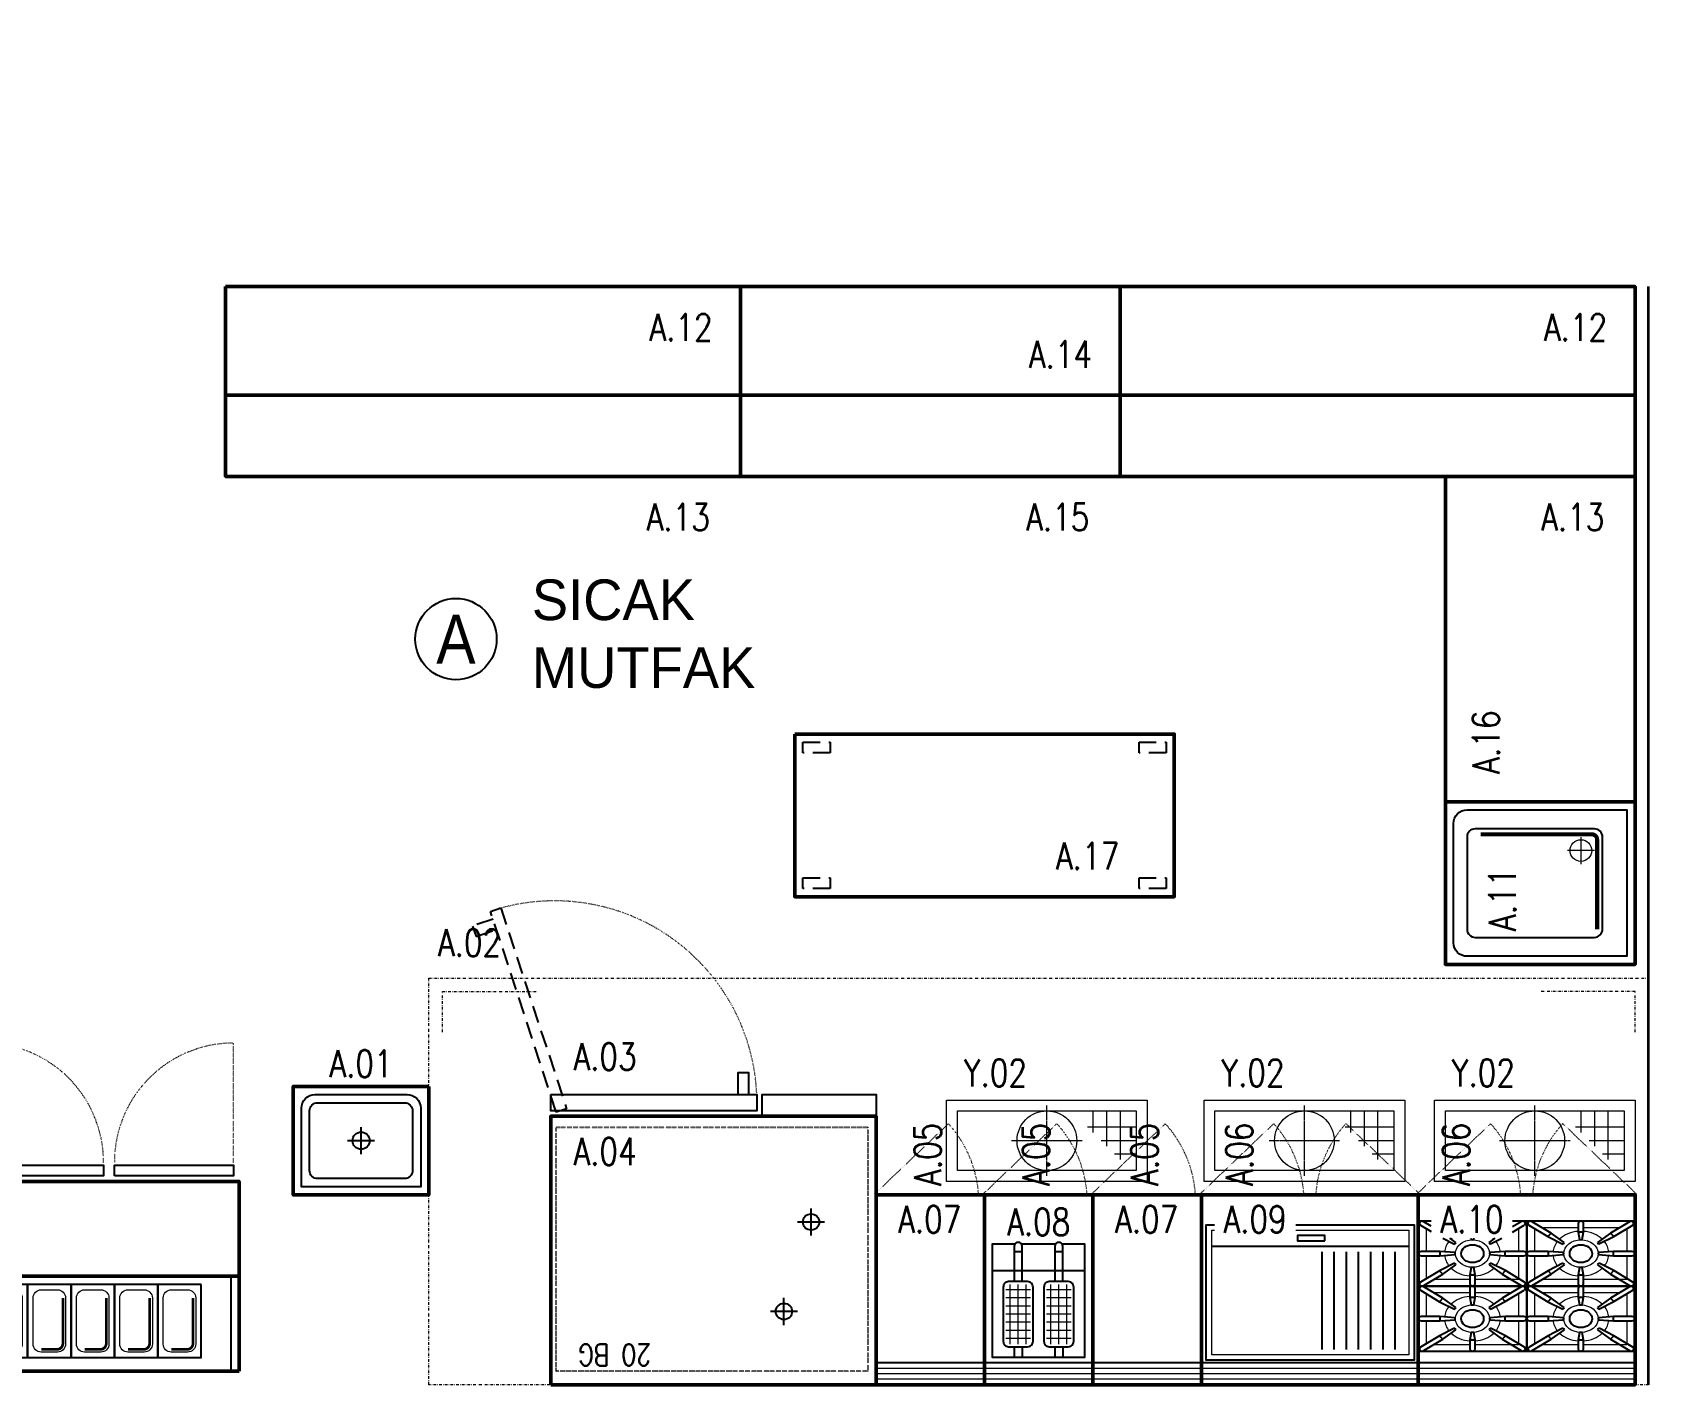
# Model space of a CAD drawing. Header units: millimetres. Extents: x 1443065 to 1517367, y 3763150 to 3779068.
# Drawn here: x 1513227 to 1513823, y 3764965 to 3765464 of the extents above; entities that cross this region are included whole.
import ezdxf
from ezdxf.enums import TextEntityAlignment as Align

# ---------------------------------------------------------------- set-up
doc = ezdxf.new("R2010")
doc.units = ezdxf.units.MM
for name, pattern in [('DASHDOTX2', [2, 1, -0.5, 0, -0.5]), ('DASHED2', [0.375, 0.25, -0.125]), ('DOT', [0.25, 0, -0.25]), ('HIDDEN', [9.525, 6.35, -3.175])]:
    doc.linetypes.add(name, pattern=pattern)
for name, color, linetype, lineweight in [('-DWG_ANA', 7, 'Continuous', 50), ('-DWG_DETAY1', 7, 'Continuous', 25), ('-DWG_DETAY2', 7, 'Continuous', 15), ('-DWG_DETAY4', 7, 'DOT', 18), ('DUVAR', 2, 'Continuous', 35), ('DVL-C', 7, 'DASHDOTX2', 20), ('NO', 7, 'Continuous', 30), ('PLAN', 253, 'Continuous', 15), ('yerizg-a', 7, 'Continuous', 15), ('yerizg-b', 7, 'Continuous', 9)]:
    doc.layers.add(name, color=color, linetype=linetype, lineweight=lineweight)
for name, color, linetype in [('BL-A', 1, 'Continuous'), ('BL-B', 5, 'Continuous'), ('BL-Y', 144, 'Continuous'), ('m-TAR_', 8, 'Continuous'), ('yazi-blk', 7, 'Continuous'), ('YAZI_BLM_1', 7, 'Continuous'), ('YAZI_BLM_2', 10, 'Continuous'), ('YRNO', 7, 'Continuous')]:
    doc.layers.add(name, color=color, linetype=linetype)
doc.styles.add('BLM_YAZI', font='stylu.ttf', dxfattribs={"width": 0.8})
doc.styles.add('ROMANS', font='romans.shx', dxfattribs={"width": 0.8})
doc.styles.add('TROMANS', font='romanstw.shx', dxfattribs={"width": 0.8})

# ---------------------------------------------------------------- blocks, each defined once
blk = doc.blocks.new('T_146')
at = {"layer": '-DWG_ANA', "color": 0}
blk.add_lwpolyline([(0, 0), (140, 0), (140, -60), (0, -60)], close=True, dxfattribs=at)
blk = doc.blocks.new('TCN146H')
at = {"layer": '-DWG_DETAY1', "color": 0, "linetype": 'HIDDEN'}
for points in [[(13, -7), (3, -7), (3, -3), (13, -3)], [(137, -7), (127, -7), (127, -3), (137, -3)], [(13, -57), (3, -57), (3, -53), (13, -53)], [(137, -57), (127, -57), (127, -53), (137, -53)]]:
    blk.add_lwpolyline(points, close=True, dxfattribs=at)
at = {"layer": '-DWG_ANA', "color": 0}
blk.add_blockref('T_146', (0, 0), dxfattribs=at)
at = {"layer": 'NO', "linetype": 'Continuous', "style": 'ROMANS', "width": 0.8}
blk.add_attdef('NO', text='', height=10, dxfattribs=at).set_placement((108, -45), align=Align.MIDDLE)
blk = doc.blocks.new('EEN102D')
at = {"layer": '-DWG_ANA', "color": 0}
blk.add_lwpolyline([(0, -40), (0, 0), (50, 0), (50, -40)], close=True, dxfattribs=at)
at = {"layer": '-DWG_DETAY1', "color": 0}
for points in [[(3, -32), (3, -3), (47, -3), (47, -32, -0.414214), (42, -37), (8, -37, -0.414214)], [(9, -6), (41, -6, -0.414214), (44, -9), (44, -31, -0.414214), (41, -34), (9, -34, -0.414214), (6, -31), (6, -9, -0.414214)]]:
    blk.add_lwpolyline(points, format="xyb", close=True, dxfattribs=at)
for points in [[(25, -15), (25, -25)], [(20, -20), (30, -20)]]:
    blk.add_lwpolyline(points, dxfattribs=at)
blk.add_circle((25, -20), 3.16, dxfattribs=at)
at = {"layer": 'NO', "linetype": 'Continuous', "style": 'ROMANS', "width": 0.8}
blk.add_attdef('NO', text='', height=10, dxfattribs=at).set_placement((25.04, -48.4), align=Align.MIDDLE)
blk = doc.blocks.new('TCN120-S')
at = {"layer": '-DWG_ANA', "color": 0}
blk.add_lwpolyline([(0, 0), (120, 0), (120, -70), (0, -70)], close=True, dxfattribs=at)
at = {"layer": 'NO', "linetype": 'Continuous', "style": 'ROMANS', "width": 0.8}
blk.add_attdef('NO', text='', height=10, dxfattribs=at).set_placement((98, -55), align=Align.MIDDLE)
blk = doc.blocks.new('KTN140')
at = {"layer": '-DWG_ANA', "color": 0}
blk.add_lwpolyline([(0, 0), (140, 0), (140, -70), (0, -70)], close=True, dxfattribs=at)
at = {"layer": 'NO', "linetype": 'Continuous', "style": 'ROMANS', "width": 0.8}
blk.add_attdef('NO', text='', height=10, dxfattribs=at).set_placement((117, -85), align=Align.MIDDLE)
blk = doc.blocks.new('Krg140')
at = {"layer": '-DWG_ANA', "color": 0, "linetype": 'Continuous'}
blk.add_lwpolyline([(0, 0), (140, 0), (140, -40), (0, -40)], close=True, dxfattribs=at)
at = {"layer": 'NO', "linetype": 'Continuous', "style": 'ROMANS', "width": 0.8}
blk.add_attdef('NO', text='', height=10, dxfattribs=at).set_placement((118, -25), align=Align.MIDDLE)
blk = doc.blocks.new('ktn190')
at = {"layer": '-DWG_ANA', "color": 0}
blk.add_lwpolyline([(0, 0), (190, 0), (190, -70), (0, -70)], close=True, dxfattribs=at)
at = {"layer": 'NO', "linetype": 'Continuous', "style": 'ROMANS', "width": 0.8}
blk.add_attdef('NO', text='', height=10, dxfattribs=at).set_placement((167, -85), align=Align.MIDDLE)
blk = doc.blocks.new('kgn190')
at = {"layer": '-DWG_ANA', "color": 0, "linetype": 'Continuous'}
blk.add_lwpolyline([(0, 40), (190, 40), (190, 0), (0, 0)], close=True, dxfattribs=at)
at = {"layer": 'NO', "linetype": 'Continuous', "style": 'ROMANS', "width": 0.8}
blk.add_attdef('NO', text='', height=10, dxfattribs=at).set_placement((168, 25), align=Align.MIDDLE)
blk = doc.blocks.new('7-og')
at = {"layer": '-DWG_DETAY1', "color": 0}
for p, q in [((-20, 11.66), (-20, -12.34)), ((19.96, 11.66), (-20, 11.66)), ((-19.16, 10.15), (-12.14, 5.94)), ((-10.94, 7.21), (-17.97, 11.42)), ((-10.94, 7.21), (-12.14, 5.94)), ((-6.13, 3.79), (-10.94, 7.21)), ((-1, 10.82), (-1, 7.52)), ((1, 7.52), (-1, 7.52)), ((-1, 7.52), (-0.46, 4.81)), ((0.46, 4.81), (1, 7.52)), ((1, 10.82), (1, 10.82)), ((1, 7.52), (1, 10.82)), ((10.92, 7.23), (6.1, 3.8)), ((17.94, 11.45), (10.92, 7.23)), ((12.11, 5.95), (10.92, 7.23)), ((12.11, 5.95), (19.13, 10.17)), ((19.96, -12.34), (19.96, 11.66)), ((-12.07, 0.46), (-18.95, 0.46)), ((-18.95, 0.46), (-18.95, 0.46)), ((-12.14, 5.94), (-6.68, 3.19)), ((-6.44, 0.03), (-12.07, 0.46)), ((-12.07, 0.46), (-12.07, -1.13)), ((12.07, 0.46), (6.44, 0.03)), ((6.65, 3.21), (12.11, 5.95)), ((12.07, -1.13), (12.07, 0.46)), ((18.95, 0.46), (12.07, 0.46)), ((-18.95, -1.13), (-12.07, -1.13)), ((-6.65, -3.89), (-12.11, -6.63)), ((-12.07, -1.13), (-6.44, -0.71)), ((-10.92, -7.9), (-6.1, -4.48)), ((-0.46, -5.49), (-1, -8.19)), ((1, -8.19), (0.46, -5.49)), ((6.13, -4.46), (10.94, -7.89)), ((6.44, -0.71), (12.07, -1.13)), ((12.14, -6.61), (6.68, -3.87)), ((12.07, -1.13), (18.95, -1.13)), ((18.95, -1.14), (18.95, -1.13)), ((-12.11, -6.63), (-19.13, -10.84)), ((-17.94, -12.12), (-10.92, -7.9)), ((-12.11, -6.63), (-10.92, -7.9)), ((-1, -8.19), (1, -8.19)), ((-1, -8.19), (-1, -11.49)), ((-1, -11.49), (-1, -11.49)), ((1, -11.49), (1, -8.19)), ((10.94, -7.89), (12.14, -6.61)), ((10.94, -7.89), (17.97, -12.1)), ((19.16, -10.82), (12.14, -6.61)), ((-20, -12.34), (19.96, -12.34))]:
    blk.add_line(p, q, dxfattribs=at)
for centre, major_axis, start_param, end_param in [((-18.57, 10.79), (0.997, 0), 0.926293, 4.067886), ((0, 10.82), (0.997, 0), 0, 3.141593), ((18.54, 10.81), (-0.997, 0), 2.213593, 5.355185), ((-18.95, -0.34), (0.997, 0), 1.570796, 4.712389), ((-7.11, 3.92), (0.999, 0), -1.125494, -0.163512), ((-7.32, -0.34), (-0.999, 0), 2.660602, 3.622584), ((0, 5.52), (-0.999, 0), 1.089805, 2.051787), ((7.09, 3.93), (-0.999, 0), 0.161805, 1.123787), ((7.32, -0.34), (-0.999, 0), -0.480991, 0.480991), ((18.95, -0.34), (0.997, 0), 4.712389, 7.853982), ((-7.09, -4.61), (-0.999, 0), 3.303398, 4.26538), ((0, -6.2), (-0.999, 0), 4.231398, 5.19338), ((7.11, -4.59), (0.999, 0), 2.016098, 2.97808), ((-18.54, -11.48), (-0.997, 0), -0.928, 2.213593), ((0, -11.49), (0.997, 0), 3.141593, 6.283185), ((18.57, -11.46), (0.997, 0), 4.067886, 7.209478)]:
    blk.add_ellipse(centre, major_axis=major_axis, ratio=0.8, start_param=start_param, end_param=end_param, dxfattribs=at)
blk.add_ellipse((0, -0.34), major_axis=(4.12, 0), ratio=0.8, dxfattribs=at)
at = {"layer": '-DWG_DETAY2', "color": 0}
for p, q in [((-17, 9.26), (-1, 9.26)), ((-17, 0.46), (-17, 9.26)), ((1, 9.26), (14.31, 9.26)), ((16.96, 8.87), (16.96, 0.46)), ((-17, -9.56), (-17, -1.14)), ((16.96, -1.14), (16.96, -9.5)), ((-1, -9.94), (-14.31, -9.94)), ((14.36, -9.94), (1, -9.94))]:
    blk.add_line(p, q, dxfattribs=at)
for major_axis, start_param, end_param in [((-10.32, 0), -1.474122, -0.705584), ((10.32, 0), 0.70879, 1.474122), ((-10.32, 0), -0.578691, -0.0803), ((-6.32, 0), 3.141593, 9.424778), ((10.32, 0), 0.0803, 0.58178), ((10.32, 0), 3.221892, 3.723372), ((10.32, 0), 3.850383, 4.615714), ((-10.32, 0), 1.667471, 2.436009), ((10.32, 0), -0.578691, -0.0803)]:
    blk.add_ellipse((0, -0.34), major_axis=major_axis, ratio=0.8, start_param=start_param, end_param=end_param, dxfattribs=at)
blk = doc.blocks.new('7-t8')
at = {"layer": '-DWG_ANA', "color": 0}
blk.add_lwpolyline([(0, 0), (80, 0), (80, -70), (0, -70)], close=True, dxfattribs=at)
at = {"layer": '-DWG_DETAY1', "color": 0}
blk.add_lwpolyline([(0, -8), (80, -8)], dxfattribs=at)
at = {"layer": '-DWG_DETAY2', "color": 0}
for points in [[(0, -2), (80, -2)], [(0, -4), (80, -4)], [(0, -6), (80, -6)]]:
    blk.add_lwpolyline(points, dxfattribs=at)
blk = doc.blocks.new('7kg200')
at = {"layer": '-DWG_DETAY1', "color": 0}
for p, q in [((40, -36.34), (40, -60.34)), ((79.96, -36.34), (40, -36.34)), ((40.84, -37.85), (47.86, -42.06)), ((49.06, -40.79), (42.03, -36.58)), ((49.06, -40.79), (47.86, -42.06)), ((53.87, -44.21), (49.06, -40.79)), ((59, -37.18), (59, -40.48)), ((61, -40.48), (59, -40.48)), ((59, -40.48), (59.54, -43.19)), ((60.46, -43.19), (61, -40.48)), ((61, -37.18), (61, -37.18)), ((61, -40.48), (61, -37.18)), ((70.92, -40.77), (66.1, -44.2)), ((77.94, -36.55), (70.92, -40.77)), ((72.11, -42.05), (70.92, -40.77)), ((72.11, -42.05), (79.13, -37.83)), ((79.96, -60.34), (79.96, -36.34)), ((47.93, -47.54), (41.05, -47.54)), ((41.05, -47.54), (41.05, -47.54)), ((47.86, -42.06), (53.32, -44.81)), ((53.56, -47.97), (47.93, -47.54)), ((47.93, -47.54), (47.93, -49.13)), ((72.07, -47.54), (66.44, -47.97)), ((66.65, -44.79), (72.11, -42.05)), ((72.07, -49.13), (72.07, -47.54)), ((78.95, -47.54), (72.07, -47.54)), ((41.05, -49.13), (47.93, -49.13)), ((47.93, -49.13), (53.56, -48.71)), ((53.35, -51.89), (49.13, -54)), ((51.76, -54), (53.9, -52.48)), ((59.54, -53.49), (59.44, -54)), ((60.56, -54), (60.46, -53.49)), ((66.13, -52.46), (68.29, -54)), ((66.44, -48.71), (72.07, -49.13)), ((70.92, -54), (66.68, -51.87)), ((72.07, -49.13), (78.95, -49.13)), ((78.95, -49.14), (78.95, -49.13)), ((45.2, -56.24), (40.87, -58.84)), ((42.06, -60.12), (45.2, -58.23)), ((79.16, -58.82), (75.2, -56.45)), ((75.2, -58.44), (77.97, -60.1)), ((40, -60.34), (45.2, -60.34)), ((75.2, -60.34), (79.96, -60.34))]:
    blk.add_line(p, q, dxfattribs=at)
for centre, major_axis, start_param, end_param in [((41.43, -37.21), (0.997, 0), 0.926293, 4.067886), ((60, -37.18), (0.997, 0), 0, 3.141593), ((78.54, -37.19), (-0.997, 0), 2.213593, 5.355185), ((41.05, -48.34), (0.997, 0), 1.570796, 4.712389), ((52.89, -44.08), (0.999, 0), -1.125494, -0.163512), ((60, -42.48), (-0.999, 0), 1.089805, 2.051787), ((67.09, -44.07), (-0.999, 0), 0.161805, 1.123787), ((78.95, -48.34), (0.997, 0), 4.712389, 7.853982), ((52.91, -52.61), (-0.999, 0), 3.303398, 4.26538), ((52.68, -48.34), (-0.999, 0), 2.660602, 3.622584), ((60, -54.2), (-0.999, 0), 4.231398, 5.19338), ((67.11, -52.59), (0.999, 0), 2.016098, 2.97808), ((67.32, -48.34), (-0.999, 0), -0.480991, 0.480991), ((41.46, -59.48), (-0.997, 0), -0.928, 2.213593), ((78.57, -59.46), (0.997, 0), 4.067886, 7.209478)]:
    blk.add_ellipse(centre, major_axis=major_axis, ratio=0.8, start_param=start_param, end_param=end_param, dxfattribs=at)
blk.add_ellipse((60, -48.34), major_axis=(4.12, 0), ratio=0.8, dxfattribs=at)
at = {"layer": '-DWG_DETAY2', "color": 0}
for p, q in [((43, -38.74), (59, -38.74)), ((43, -47.54), (43, -38.74)), ((61, -38.74), (74.31, -38.74)), ((76.96, -39.13), (76.96, -47.54)), ((43, -57.56), (43, -49.14)), ((76.96, -49.14), (76.96, -57.5))]:
    blk.add_line(p, q, dxfattribs=at)
for points in [[(0, -2), (80, -2)], [(0, -4), (80, -4)], [(0, -6), (80, -6)]]:
    blk.add_lwpolyline(points, dxfattribs=at)
for major_axis, start_param, end_param in [((-10.32, 0), -1.474122, -0.705584), ((10.32, 0), 0.70879, 1.474122), ((-10.32, 0), -0.578691, -0.0803), ((-6.32, 0), 3.141593, 9.424778), ((10.32, 0), 0.0803, 0.58178), ((10.32, 0), 3.221892, 3.723372), ((10.32, 0), -0.578691, -0.0803), ((10.32, 0), 3.850383, 3.897119), ((-10.32, 0), 2.386067, 2.436009)]:
    blk.add_ellipse((60, -48.34), major_axis=major_axis, ratio=0.8, start_param=start_param, end_param=end_param, dxfattribs=at)
at = {"layer": 'PLAN', "color": 0, "linetype": 'Continuous'}
for name, p in [('7-t8', (0, 0)), ('7-og', (20, -24)), ('7-og', (60, -24)), ('7-og', (20, -48))]:
    blk.add_blockref(name, p, dxfattribs=at)
at = {"layer": 'NO', "linetype": 'Continuous', "style": 'ROMANS', "width": 0.8}
blk.add_attdef('NO', text='', height=10, dxfattribs=at).set_placement((60.2, -61), align=Align.MIDDLE)
blk = doc.blocks.new('7ig202')
at = {"layer": '-DWG_DETAY1', "color": 0}
for points in [[(45.2, -59), (1.5, -59), (1.5, -9), (78.19, -9), (78.19, -59), (75.2, -59)], [(8.5, -13), (8.5, -49)], [(13, -13), (13, -49)], [(17.5, -13), (17.5, -49)], [(22, -13), (22, -49)], [(26.5, -13), (26.5, -49)], [(31, -13), (31, -49)], [(35.5, -13), (35.5, -49)], [(3.5, -51), (76.19, -51)]]:
    blk.add_lwpolyline(points, dxfattribs=at)
blk.add_lwpolyline([(34.5, -53), (34.5, -55), (44.5, -55), (44.5, -53)], close=True, dxfattribs=at)
at = {"layer": '-DWG_DETAY2', "color": 0}
blk.add_lwpolyline([(45.2, -57), (3.5, -57), (3.5, -11), (76.19, -11), (76.19, -57), (75.2, -57)], dxfattribs=at)
at = {"layer": 'PLAN', "color": 0, "linetype": 'Continuous'}
blk.add_blockref('7-t8', (0, 0), dxfattribs=at)
at = {"layer": 'NO', "linetype": 'Continuous', "style": 'ROMANS', "width": 0.8}
blk.add_attdef('NO', text='', height=10, dxfattribs=at).set_placement((60.2, -61), align=Align.MIDDLE)
blk = doc.blocks.new('7-t4')
at = {"layer": '-DWG_ANA', "color": 0}
blk.add_lwpolyline([(0, 0), (40, 0), (40, -70), (0, -70)], close=True, dxfattribs=at)
at = {"layer": '-DWG_DETAY1', "color": 0}
blk.add_lwpolyline([(0, -8), (40, -8)], dxfattribs=at)
at = {"layer": '-DWG_DETAY2', "color": 0}
for points in [[(0, -2), (40, -2)], [(0, -4), (40, -4)], [(0, -6), (40, -6)]]:
    blk.add_lwpolyline(points, dxfattribs=at)
blk = doc.blocks.new('7TN100')
at = {"layer": 'PLAN', "color": 0, "linetype": 'Continuous'}
blk.add_blockref('7-t4', (0, 0), dxfattribs=at)
at = {"layer": 'NO', "linetype": 'Continuous', "style": 'ROMANS', "width": 0.8}
blk.add_attdef('NO', text='', height=10, dxfattribs=at).set_placement((20.2, -61), align=Align.MIDDLE)
blk = doc.blocks.new('7FE100')
at = {"layer": '-DWG_DETAY1', "color": 0}
for points in [[(11.1, -52), (3.1, -52), (3.1, -10), (37.1, -10), (37.1, -52), (29.1, -52)], [(11.1, -14), (11.1, -10)], [(14.1, -14), (14.1, -10)], [(26.1, -14), (26.1, -10)], [(29.1, -14), (29.1, -10)], [(3.1, -42), (37.1, -42)], [(11.1, -49), (14.1, -49)], [(26.1, -52), (14.1, -52)], [(26.1, -49), (29.1, -49)]]:
    blk.add_lwpolyline(points, dxfattribs=at)
for points in [[(7.1, -16), (7.1, -36, 0.414214), (9.1, -38), (16.1, -38, 0.414214), (18.1, -36), (18.1, -16, 0.414214), (16.1, -14), (9.1, -14, 0.414214)], [(22.1, -16), (22.1, -36, 0.414214), (24.1, -38), (31.1, -38, 0.414214), (33.1, -36), (33.1, -16, 0.414214), (31.1, -14), (24.1, -14, 0.414214)]]:
    blk.add_lwpolyline(points, format="xyb", close=True, dxfattribs=at)
for points in [[(11.1, -38), (11.1, -51, 1), (14.1, -51), (14.1, -38)], [(26.1, -38), (26.1, -51, 1), (29.1, -51), (29.1, -38)]]:
    blk.add_lwpolyline(points, format="xyb", dxfattribs=at)
at = {"layer": '-DWG_DETAY2', "color": 0}
for points in [[(8.1, -17), (17.1, -17)], [(9.6, -15), (9.6, -37)], [(12.6, -15), (12.6, -37)], [(15.6, -15), (15.6, -37)], [(23.1, -17), (32.1, -17)], [(24.6, -15), (24.6, -37)], [(27.6, -15), (27.6, -37)], [(30.6, -15), (30.6, -37)], [(8.1, -20), (17.1, -20)], [(8.1, -23), (17.1, -23)], [(23.1, -20), (32.1, -20)], [(23.1, -23), (32.1, -23)], [(8.1, -26), (17.1, -26)], [(8.1, -29), (17.1, -29)], [(23.1, -26), (32.1, -26)], [(23.1, -29), (32.1, -29)], [(8.1, -32), (17.1, -32)], [(8.1, -35), (17.1, -35)], [(23.1, -32), (32.1, -32)], [(23.1, -35), (32.1, -35)]]:
    blk.add_lwpolyline(points, dxfattribs=at)
at = {"layer": 'PLAN', "color": 0, "linetype": 'Continuous'}
blk.add_blockref('7-t4', (0, 0), dxfattribs=at)
at = {"layer": 'NO', "linetype": 'Continuous', "style": 'ROMANS', "width": 0.8}
blk.add_attdef('NO', text='', height=10, dxfattribs=at).set_placement((20, -60), align=Align.MIDDLE)
blk = doc.blocks.new('FBG020')
at = {"layer": '-DWG_ANA', "color": 0}
blk.add_lwpolyline([(120, 0), (120, -99), (0, -99), (0, 0)], close=True, dxfattribs=at)
at = {"layer": '-DWG_DETAY1', "color": 0}
for points in [[(34, -22), (34, -32)], [(29, -27), (39, -27)], [(24, -55), (24, -65)], [(19, -60), (29, -60)], [(42, -99), (42, -107), (0, -107), (0, -99)], [(47, -107), (47, -115), (51, -115), (51, -107)]]:
    blk.add_lwpolyline(points, dxfattribs=at)
blk.add_lwpolyline([(120, -107), (44, -107), (44, -101), (120, -101)], close=True, dxfattribs=at)
at = {"layer": '-DWG_DETAY1', "color": 0, "linetype": 'HIDDEN'}
blk.add_lwpolyline([(118, -100.52), (142.23, -174.55), (138.44, -175.82), (114.21, -101.79)], close=True, dxfattribs=at)
blk.add_lwpolyline([(141.28, -171.71), (148.86, -169.15), (147.58, -165.36), (140, -167.91)], dxfattribs=at)
at = {"layer": '-DWG_DETAY1', "color": 0}
for centre in [(34, -27), (24, -60)]:
    blk.add_circle(centre, 3, dxfattribs=at)
at = {"layer": '-DWG_DETAY4', "color": 0}
blk.add_arc((118.57, -103.83), 74.63, 182.43218, 285.36037, dxfattribs=at)
at = {"layer": 'NO', "linetype": 'Continuous', "style": 'ROMANS', "width": 0.8}
blk.add_attdef('NO', text='', height=10, dxfattribs=at).set_placement((100, -86), align=Align.MIDDLE)
at = {"layer": 'yazi-blk', "color": 0, "style": 'TROMANS', "width": 0.8}
blk.add_text('20 BG', height=8, dxfattribs=at).set_placement((83, -15))
blk = doc.blocks.new('fga200k')
at = {"layer": '-DWG_DETAY1', "color": 0, "linetype": 'DOT'}
blk.add_lwpolyline([(3, -5), (118, -5), (118, -95), (3, -95)], close=True, dxfattribs=at)
at = {"layer": 'NO', "linetype": 'Continuous', "style": 'ROMANS', "width": 0.8}
blk.add_attdef('NO', text='', height=10, dxfattribs=at).set_placement((100, -121), align=Align.MIDDLE)
blk = doc.blocks.new('7GD200')
at = {"layer": '-DWG_ANA', "color": 0}
blk.add_lwpolyline([(0, -70), (0, 0), (40, 0), (80, 0), (80, -70), (40, -70)], close=True, dxfattribs=at)
at = {"layer": '-DWG_DETAY4', "color": 0}
for points in [[(-0.56, -70.28), (26.68, -96.28, 0.167461), (37.78, -70.55, 0.167461)], [(80.56, -70.28), (53.32, -96.28, -0.167461), (42.22, -70.55, -0.167461)]]:
    blk.add_lwpolyline(points, format="xyb", dxfattribs=at)
at = {"layer": 'NO', "color": 0, "invisible_edges": 14}
blk.add_3dface([(59, -70, 1), (74, -70, 1), (74, -100, 1), (59, -100, 1)], dxfattribs=at)
at = {"layer": 'NO', "linetype": 'Continuous', "style": 'ROMANS', "width": 0.8}
blk.add_attdef('NO', text='', height=10, rotation=90, dxfattribs=at).set_placement((66, -85, 1), align=Align.MIDDLE)
blk = doc.blocks.new('7GD100')
at = {"layer": '-DWG_ANA', "color": 0}
blk.add_lwpolyline([(40, -70), (0, -70), (0, 0), (40, 0)], close=True, dxfattribs=at)
at = {"layer": '-DWG_DETAY4', "color": 0}
blk.add_lwpolyline([(40.56, -70.28), (13.32, -96.28, -0.167461), (2.22, -70.55, -0.167461)], format="xyb", dxfattribs=at)
at = {"layer": 'NO', "color": 0, "invisible_edges": 14}
blk.add_3dface([(14, -70, 1), (29, -70, 1), (29, -100, 1), (14, -100, 1)], dxfattribs=at)
at = {"layer": 'NO', "linetype": 'Continuous', "style": 'ROMANS', "width": 0.8}
blk.add_attdef('NO', text='', height=10, rotation=90, dxfattribs=at).set_placement((21, -85, 1), align=Align.MIDDLE)
blk = doc.blocks.new('Y-SIFON')
at = {"layer": 'yerizg-a', "color": 0, "linetype": 'Continuous'}
blk.add_circle((0, 0), 11, dxfattribs=at)
at = {"layer": 'yerizg-b', "color": 0, "linetype": 'DASHED2'}
for points in [[(0, 13), (0, -13)], [(-13, 0), (13, 0)]]:
    blk.add_lwpolyline(points, dxfattribs=at)
blk = doc.blocks.new('1BS-YK37A')
at = {"layer": 'yerizg-a', "color": 0}
blk.add_lwpolyline([(0, 0), (74, 0), (74, -30), (0, -30)], close=True, dxfattribs=at)
at = {"layer": 'yerizg-b', "color": 0}
for p, q in [((4, -10), (12, -10)), ((10, -26), (10, -8)), ((4, -15), (17, -15)), ((15, -26), (15, -13)), ((4, -20), (22, -20)), ((20, -26), (20, -18))]:
    blk.add_line(p, q, dxfattribs=at)
blk.add_lwpolyline([(4, -4), (70, -4), (70, -26), (4, -26)], close=True, dxfattribs=at)
at = {"layer": 'PLAN', "color": 0, "linetype": 'Continuous'}
blk.add_blockref('Y-SIFON', (37, -15), dxfattribs=at)
at = {"layer": 'YRNO', "linetype": 'Continuous', "style": 'ROMANS', "width": 0.8}
blk.add_attdef('YRNO', text='', height=10, dxfattribs=at).set_placement((56, -40), align=Align.MIDDLE)
blk = doc.blocks.new('DDF454')
at = {"layer": 'DVL-C', "color": 0}
blk.add_lwpolyline([(0, 0), (450, 0), (450, -150), (0, -150)], close=True, dxfattribs=at)
for points in [[(5, -130), (5, -145), (40, -145)], [(445, -130), (445, -145), (410, -145)]]:
    blk.add_lwpolyline(points, dxfattribs=at)
at = {"layer": 'NO', "linetype": 'Continuous', "style": 'ROMANS', "width": 0.8}
blk.add_attdef('NO', text='', height=10, dxfattribs=at).set_placement((435, -163), align=Align.MIDDLE)
blk = doc.blocks.new('GN14')
at = {"layer": '-DWG_DETAY1', "color": 0}
blk.add_lwpolyline([(0, -27), (16, -27), (16, 0), (0, 0)], close=True, dxfattribs=at)
at = {"layer": '-DWG_DETAY2', "color": 0}
blk.add_lwpolyline([(5, -2), (11, -2, -0.414214), (14, -5), (14, -22, -0.414214), (11, -25), (5, -25, -0.414214), (2, -22), (2, -5, -0.414214)], format="xyb", close=True, dxfattribs=at)
at = {"layer": '-DWG_DETAY2', "color": 0, "const_width": 1}
blk.add_lwpolyline([(3, -22), (3, -5.2, -0.414214), (5.2, -3), (11, -3)], format="xyb", dxfattribs=at)
blk = doc.blocks.new('SGN190')
at = {"layer": '-DWG_ANA', "color": 0}
for points in [[(0, 0), (190, 0), (190, -35), (0, -35)], [(0, 0), (190, 0), (190, -70), (0, -70)]]:
    blk.add_lwpolyline(points, close=True, dxfattribs=at)
at = {"layer": '-DWG_DETAY1', "color": 0}
for points in [[(3, -35), (3, 0)], [(187, -35), (187, 0)]]:
    blk.add_lwpolyline(points, dxfattribs=at)
for points in [[(46, -72), (46, -76), (2, -76), (2, -72)], [(94, -72), (94, -76), (50, -76), (50, -72)], [(144, -72), (144, -76), (100, -76), (100, -72)], [(188, -72), (188, -75), (148, -75), (148, -72)]]:
    blk.add_lwpolyline(points, close=True, dxfattribs=at)
at = {"layer": '-DWG_DETAY4', "color": 0}
for points in [[(2, -77), (2, -121.01, 0.414214), (46.01, -77)], [(94, -77), (94, -121.01, -0.414214), (49.99, -77)], [(144, -77), (144, -121.01, -0.414214), (99.99, -77)]]:
    blk.add_lwpolyline(points, format="xyb", dxfattribs=at)
at = {"layer": '-DWG_ANA', "color": 0}
for p in [(14, -5), (30, -5), (46, -5), (62, -5), (78, -5), (94, -5), (110, -5), (126, -5), (142, -5), (158, -5)]:
    blk.add_blockref('GN14', p, dxfattribs=at)
at = {"layer": 'NO', "linetype": 'Continuous', "style": 'ROMANS', "width": 0.8}
blk.add_attdef('NO', text='', height=10, dxfattribs=at).set_placement((168, -55), align=Align.MIDDLE)
blk = doc.blocks.new('E1N060')
at = {"layer": '-DWG_ANA', "color": 0}
blk.add_lwpolyline([(0, -70), (0, 0), (60, 0), (60, -70)], close=True, dxfattribs=at)
at = {"layer": '-DWG_DETAY1', "color": 0}
for points in [[(3, -62), (3, -3), (57, -3), (57, -62, -0.414214), (52, -67), (8, -67, -0.414214)], [(10, -15), (10, -59, 0.414214), (13, -62), (47, -62, 0.414214), (50, -59), (50, -15, 0.414214), (47, -12), (13, -12, 0.414214)]]:
    blk.add_lwpolyline(points, format="xyb", close=True, dxfattribs=at)
at = {"layer": '-DWG_DETAY2', "color": 0, "const_width": 1.5}
blk.add_lwpolyline([(12, -57), (12, -16, -0.414214), (14, -14), (47, -14)], format="xyb", dxfattribs=at)
at = {"layer": '-DWG_DETAY2', "color": 0}
for points in [[(18, -15), (18, -25)], [(13, -20), (23, -20)]]:
    blk.add_lwpolyline(points, dxfattribs=at)
blk.add_circle((18, -20), 4, dxfattribs=at)
at = {"layer": 'NO', "linetype": 'Continuous', "style": 'ROMANS', "width": 0.8}
blk.add_attdef('NO', text='', height=10, dxfattribs=at).set_placement((36, -49), align=Align.MIDDLE)
blk = doc.blocks.new('jb-ta2')
at = {"layer": 'YAZI_BLM_1'}
blk.add_circle((0, 0), 15, dxfattribs=at)
at = {"layer": 'YAZI_BLM_1', "style": 'BLM_YAZI'}
for s, p in [('SICAK', (28, 7)), ('MUTFAK', (28, -18))]:
    blk.add_text(s, height=15, dxfattribs=at).set_placement(p)
at = {"layer": 'YAZI_BLM_2', "style": 'BLM_YAZI', "width": 0.9}
blk.add_text('A', height=18, dxfattribs=at).set_placement((0, 0), align=Align.MIDDLE)

msp = doc.modelspace()

# ---------------------------------------------------------------- hatches: boundary and pattern name
at = {"layer": 'm-TAR_'}
h = msp.add_hatch(dxfattribs=at)
h.set_pattern_fill('JIS_WOOD', color=256, scale=75)
h.set_pattern_definition([(45, (-82328.01, -31923.406), (-37.49999994, 37.49999994), [])])
h.paths.add_polyline_path([(1512464.6, 3765267.06, 1), (1512499.02, 3765267.06, 1)])
h.paths.add_polyline_path([(1512827.95, 3765185.63), (1513440.59, 3765185.63), (1513440.59, 3765463.81), (1512827.95, 3765463.81)], flags=9)

# ---------------------------------------------------------------- linework, layer by layer
at = {"layer": 'DUVAR'}
msp.add_lwpolyline([(1513823.19, 3764965), (1513823.19, 3765370)], dxfattribs=at)

# ---------------------------------------------------------------- block references
msp.add_blockref('jb-ta2', (1513383.19, 3765240))
at = {"layer": 'BL-A'}
for name, p, values in [('ktn190', (1513298.19, 3765370), {'NO': 'A.13'}), ('kgn190', (1513298.19, 3765330), {'NO': 'A.12'}), ('KTN140', (1513488.19, 3765370), {'NO': 'A.15'}), ('Krg140', (1513488.19, 3765370), {'NO': 'A.14'}), ('ktn190', (1513628.19, 3765370), {'NO': 'A.13'}), ('kgn190', (1513628.19, 3765330), {'NO': 'A.12'}), ('TCN146H', (1513508.19, 3765205), {'NO': 'A.17'})]:
    msp.add_blockref(name, p, dxfattribs=at).add_auto_attribs(values)
ref = msp.add_blockref('TCN120-S', (1513818.19, 3765300), dxfattribs=dict(at, rotation=270))
ref.add_attrib('NO', 'A.16', dxfattribs={"layer": 'NO', "linetype": 'Continuous', "height": 10, "rotation": 90, "style": 'ROMANS', "width": 0.8}).set_placement((1513763.19, 3765202), align=Align.MIDDLE)
ref = msp.add_blockref('E1N060', (1513818.19, 3765180), dxfattribs=dict(at, rotation=270))
ref.add_attrib('NO', 'A.11', dxfattribs={"layer": 'NO', "linetype": 'Continuous', "height": 10, "rotation": 90, "style": 'ROMANS', "width": 0.8}).set_placement((1513769.19, 3765144), align=Align.MIDDLE)
ref = msp.add_blockref('FBG020', (1513538.19, 3764965), dxfattribs=dict(at, rotation=180))
ref.add_attrib('NO', 'A.04', dxfattribs={"layer": 'NO', "linetype": 'Continuous', "height": 10, "style": 'ROMANS', "width": 0.8}).set_placement((1513438.19, 3765051), align=Align.MIDDLE)
ref = msp.add_blockref('DDF454', (1513823.19, 3764965), dxfattribs=dict(at, rotation=180))
ref.add_attrib('NO', 'A.02', dxfattribs={"layer": 'NO', "linetype": 'Continuous', "height": 10, "style": 'ROMANS', "width": 0.8}).set_placement((1513388.19, 3765128), align=Align.MIDDLE)
ref = msp.add_blockref('EEN102D', (1513373.19, 3765035), dxfattribs=dict(at, rotation=180))
ref.add_attrib('NO', 'A.01', dxfattribs={"layer": 'NO', "linetype": 'Continuous', "height": 10, "style": 'ROMANS', "width": 0.8}).set_placement((1513348.15, 3765083.4), align=Align.MIDDLE)
ref = msp.add_blockref('fga200k', (1513538.19, 3764965), dxfattribs=dict(at, rotation=180))
ref.add_attrib('NO', 'A.03', dxfattribs={"layer": 'NO', "linetype": 'Continuous', "height": 10, "style": 'ROMANS', "width": 0.8}).set_placement((1513438.19, 3765086), align=Align.MIDDLE)
ref = msp.add_blockref('7GD100', (1513578.19, 3764965), dxfattribs=dict(at, rotation=180))
ref.add_attrib('NO', 'A.05', dxfattribs={"layer": 'NO', "linetype": 'Continuous', "height": 10, "rotation": 90, "style": 'ROMANS', "width": 0.8}).set_placement((1513557.19, 3765050, 1), align=Align.MIDDLE)
ref = msp.add_blockref('7GD100', (1513618.19, 3764965), dxfattribs=dict(at, rotation=180))
ref.add_attrib('NO', 'A.05', dxfattribs={"layer": 'NO', "linetype": 'Continuous', "height": 10, "rotation": 90, "style": 'ROMANS', "width": 0.8}).set_placement((1513597.19, 3765050, 1), align=Align.MIDDLE)
ref = msp.add_blockref('7GD100', (1513658.19, 3764965), dxfattribs=dict(at, rotation=180))
ref.add_attrib('NO', 'A.05', dxfattribs={"layer": 'NO', "linetype": 'Continuous', "height": 10, "rotation": 90, "style": 'ROMANS', "width": 0.8}).set_placement((1513637.19, 3765050, 1), align=Align.MIDDLE)
ref = msp.add_blockref('7GD200', (1513738.19, 3764965), dxfattribs=dict(at, rotation=180))
ref.add_attrib('NO', 'A.06', dxfattribs={"layer": 'NO', "linetype": 'Continuous', "height": 10, "rotation": 90, "style": 'ROMANS', "width": 0.8}).set_placement((1513672.19, 3765050, 1), align=Align.MIDDLE)
ref = msp.add_blockref('7GD200', (1513818.19, 3764965), dxfattribs=dict(at, rotation=180))
ref.add_attrib('NO', 'A.06', dxfattribs={"layer": 'NO', "linetype": 'Continuous', "height": 10, "rotation": 90, "style": 'ROMANS', "width": 0.8}).set_placement((1513752.19, 3765050, 1), align=Align.MIDDLE)
ref = msp.add_blockref('7TN100', (1513578.19, 3764965), dxfattribs=dict(at, rotation=180))
ref.add_attrib('NO', 'A.07', dxfattribs={"layer": 'NO', "linetype": 'Continuous', "height": 10, "style": 'ROMANS', "width": 0.8}).set_placement((1513557.99, 3765026), align=Align.MIDDLE)
ref = msp.add_blockref('7FE100', (1513618.19, 3764965), dxfattribs=dict(at, rotation=180))
ref.add_attrib('NO', 'A.08', dxfattribs={"layer": 'NO', "linetype": 'Continuous', "height": 10, "style": 'ROMANS', "width": 0.8}).set_placement((1513598.19, 3765025), align=Align.MIDDLE)
ref = msp.add_blockref('7TN100', (1513658.19, 3764965), dxfattribs=dict(at, rotation=180))
ref.add_attrib('NO', 'A.07', dxfattribs={"layer": 'NO', "linetype": 'Continuous', "height": 10, "style": 'ROMANS', "width": 0.8}).set_placement((1513637.99, 3765026), align=Align.MIDDLE)
ref = msp.add_blockref('7ig202', (1513738.19, 3764965), dxfattribs=dict(at, rotation=180))
ref.add_attrib('NO', 'A.09', dxfattribs={"layer": 'NO', "linetype": 'Continuous', "height": 10, "style": 'ROMANS', "width": 0.8}).set_placement((1513677.99, 3765026), align=Align.MIDDLE)
ref = msp.add_blockref('7kg200', (1513818.19, 3764965), dxfattribs=dict(at, rotation=180))
ref.add_attrib('NO', 'A.10', dxfattribs={"layer": 'NO', "linetype": 'Continuous', "height": 10, "style": 'ROMANS', "width": 0.8}).set_placement((1513757.99, 3765026), align=Align.MIDDLE)
at = {"layer": 'BL-B'}
ref = msp.add_blockref('SGN190', (1513303.19, 3764970), dxfattribs=dict(at, rotation=180))
ref.add_attrib('NO', 'B.04', dxfattribs={"layer": 'NO', "linetype": 'Continuous', "height": 10, "style": 'ROMANS', "width": 0.8}).set_placement((1513135.19, 3765025), align=Align.MIDDLE)
at = {"layer": 'BL-Y'}
ref = msp.add_blockref('1BS-YK37A', (1513638.19, 3765040), dxfattribs=dict(at, rotation=180))
ref.add_attrib('YRNO', 'Y.02', dxfattribs={"layer": 'YRNO', "linetype": 'Continuous', "height": 10, "style": 'ROMANS', "width": 0.8}).set_placement((1513582.19, 3765080), align=Align.MIDDLE)
ref = msp.add_blockref('1BS-YK37A', (1513733.19, 3765040), dxfattribs=dict(at, rotation=180))
ref.add_attrib('YRNO', 'Y.02', dxfattribs={"layer": 'YRNO', "linetype": 'Continuous', "height": 10, "style": 'ROMANS', "width": 0.8}).set_placement((1513677.19, 3765080), align=Align.MIDDLE)
ref = msp.add_blockref('1BS-YK37A', (1513818.19, 3765040), dxfattribs=dict(at, rotation=180))
ref.add_attrib('YRNO', 'Y.02', dxfattribs={"layer": 'YRNO', "linetype": 'Continuous', "height": 10, "style": 'ROMANS', "width": 0.8}).set_placement((1513762.19, 3765080), align=Align.MIDDLE)

doc.saveas('drawing.dxf')
